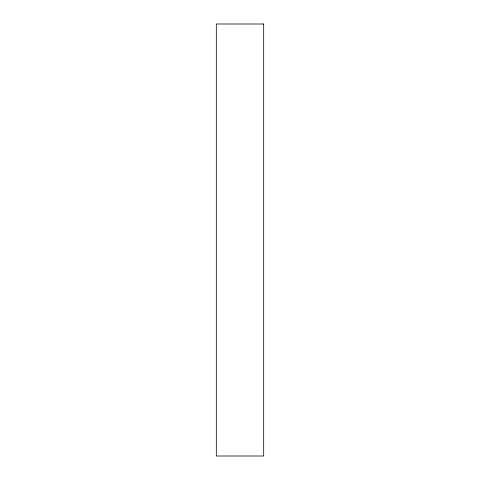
<?xml version="1.0" encoding="UTF-8"?>
<svg xmlns="http://www.w3.org/2000/svg" width="480" height="480" viewBox="0 0 480 480"><rect width="100%" height="100%" fill="white"/><g stroke="black" fill="none" stroke-linecap="round" stroke-linejoin="round"><path stroke-width="0.72" d="M263.682 24L216.318 24L216.318 456L263.682 456L263.682 24"/></g></svg>
